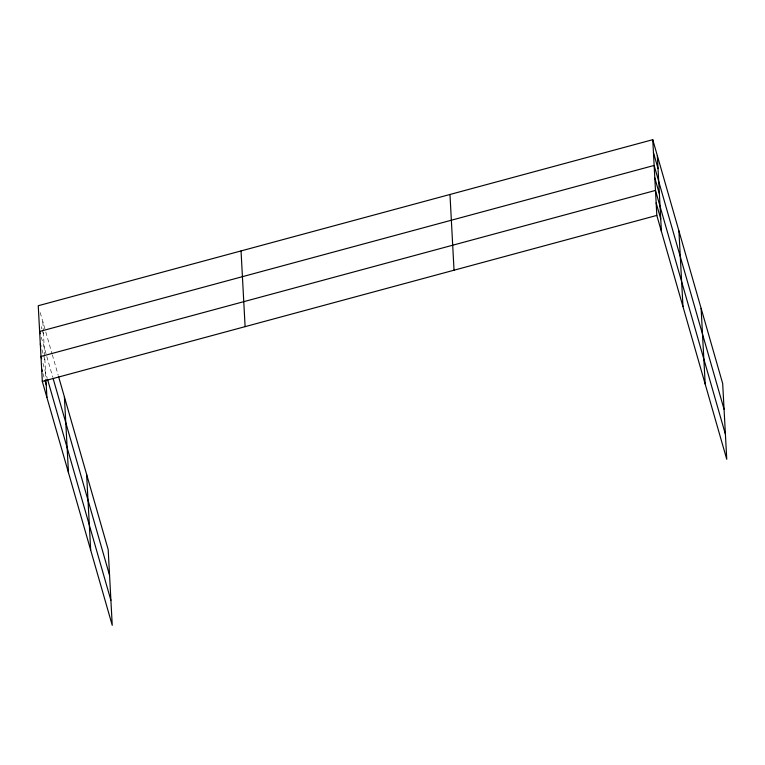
<?xml version="1.0" encoding="UTF-8"?>
<svg xmlns="http://www.w3.org/2000/svg" width="765" height="765" viewBox="0 0 765 765"><rect width="100%" height="100%" fill="white"/><g stroke="black" fill="none" stroke-linecap="round" stroke-linejoin="round"><path stroke-width="0.57" stroke-dasharray="3.83 2.87" d="M40.22 312.579L45.451 330.834M45.776 331.972L51.982 353.621M52.316 354.759L58.197 375.271M41.233 326.598L41.893 328.883M42.218 330.021L43.529 334.592M41.272 337.183L52.718 377.088M41.941 349.672L44.886 359.961M42.936 363.308L47.191 378.149M42.955 373.521L44.59 379.239M42.84 321.721L43.337 331.082M43.404 332.259L45.862 378.139"/><path stroke-width="1.15" d="M652.755 139.689L656.819 215.414L726.75 459.277L722.686 383.561L652.755 139.689L38.25 305.723L42.314 381.439L112.245 625.311L108.181 549.586L58.523 376.409M42.314 381.439L656.819 215.414M653.453 152.57L658.043 168.568M724.073 409.304L654.142 165.441L39.627 331.465L40.287 333.75M654.811 177.929L659.401 193.937M725.411 434.291L655.481 190.428L40.975 356.452L41.626 358.737M656.15 202.926L660.74 218.924M53.043 378.226L109.558 575.328M40.306 343.963L40.956 346.249M47.526 379.297L110.896 600.315M41.645 368.95L42.295 371.235M44.925 380.377L46.235 384.948M701.123 308.362L705.187 384.087M678.909 230.887L682.973 306.612M657.345 155.697L661.409 231.422M449.973 194.482L454.037 270.208M241.042 250.93L245.106 326.655M86.617 474.386L90.681 550.111M64.403 396.92L68.468 472.636M45.929 379.268L46.904 397.446"/></g></svg>
